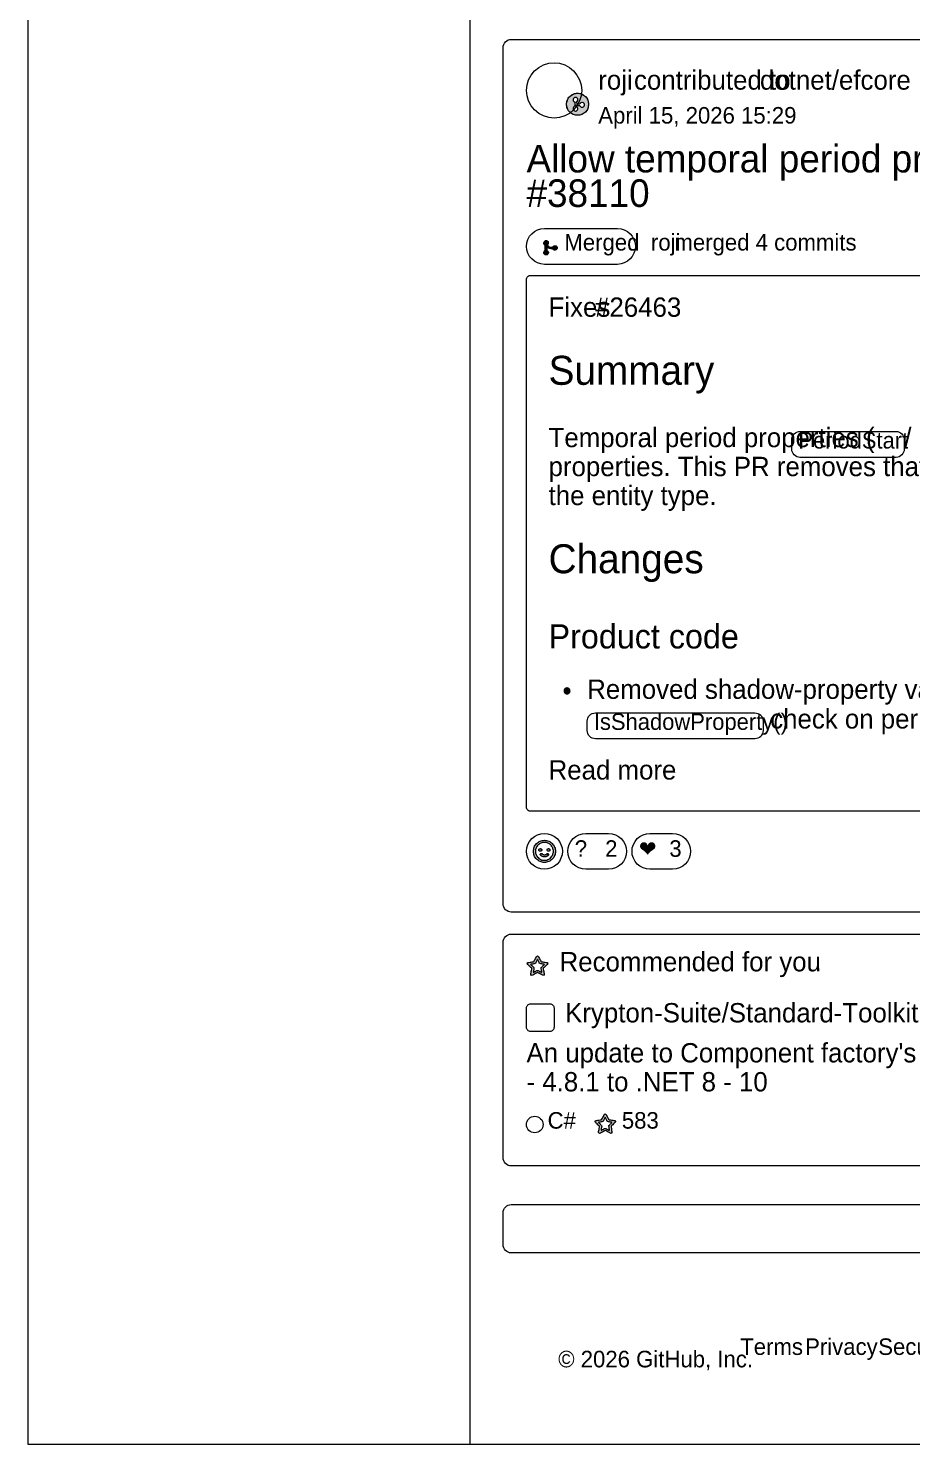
# Model space of a CAD drawing. Extents: x 0 to 2255, y 1 to 8699.
# Drawn here: x 0 to 640, y 1 to 1027 of the extents above; entities that cross this region are included whole.
import ezdxf

# ---------------------------------------------------------------- set-up
doc = ezdxf.new("R2010")
doc.units = 0
doc.layers.get('0').update_dxf_attribs({"lineweight": 0})
doc.styles.add('-moz-bullet-font', font='-moz-bullet-font.ttf')
doc.styles.add('Apple Color Emoji', font='Apple Color Emoji.ttf')
doc.styles.add('Mona Sans VF', font='Mona Sans VF.ttf')
doc.styles.add('Monaspace Neon', font='Monaspace Neon.ttf')

msp = doc.modelspace()

# ---------------------------------------------------------------- hatches: boundary and pattern name
at = {"true_color": 0xab7df8}
h = msp.add_hatch(color=256, dxfattribs=at)
h.dxf.hatch_style = 1
h.paths.add_polyline_path([(398, 964.2), (397.2, 964.3), (396.4, 964.4), (395.7, 964.6), (394.9, 964.9), (394.2, 965.2), (393.6, 965.6), (392.9, 966.1), (392.3, 966.6), (391.8, 967.2), (391.3, 967.8), (390.9, 968.5), (390.6, 969.2), (390.3, 969.9), (390.2, 970.7), (390, 971.5), (390, 972.2), (390, 973), (390.2, 973.8), (390.3, 974.6), (390.6, 975.3), (390.9, 976), (391.3, 976.7), (391.8, 977.3), (392.3, 977.9), (392.9, 978.4), (393.6, 978.9), (394.2, 979.3), (394.9, 979.6), (395.7, 979.9), (396.4, 980.1), (397.2, 980.2), (398, 980.2), (398.8, 980.2), (399.6, 980.1), (400.3, 979.9), (401.1, 979.6), (401.8, 979.3), (402.4, 978.9), (403.1, 978.4), (403.7, 977.9), (404.2, 977.3), (404.7, 976.7), (405.1, 976), (405.4, 975.3), (405.7, 974.6), (405.8, 973.8), (406, 973), (406, 972.2), (406, 971.5), (405.8, 970.7), (405.7, 969.9), (405.4, 969.2), (405.1, 968.5), (404.7, 967.8), (404.2, 967.2), (403.7, 966.6), (403.1, 966.1), (402.4, 965.6), (401.8, 965.2), (401.1, 964.9), (400.3, 964.6), (399.6, 964.4), (398.8, 964.3), (398, 964.2)])
h.paths.add_polyline_path([(398.2, 975.5), (398.1, 976.1), (397.8, 976.7), (397.3, 977), (396.7, 977.2), (396.1, 977.2), (395.5, 976.9), (395.1, 976.5), (394.8, 975.9), (394.8, 975.3), (394.9, 974.7), (395.3, 974.2), (395.9, 973.9), (396, 973.3), (396, 972.7), (396, 972.1), (396, 971.5), (396, 970.8), (395.6, 970.5), (395.1, 970), (394.8, 969.5), (394.8, 968.9), (394.9, 968.3), (395.3, 967.7), (395.8, 967.4), (396.4, 967.3), (397, 967.3), (397.6, 967.6), (398, 968.1), (398.2, 968.7), (398.2, 969.3), (398, 969.9), (397.6, 970.4), (397, 970.7), (397, 971.3), (397, 971.9), (397.4, 971.7), (398, 971.4), (398.6, 971.3), (399.3, 971.2), (399.7, 971), (400.1, 970.5), (400.6, 970.1), (401.2, 970), (401.8, 970.1), (402.4, 970.4), (402.8, 970.9), (403, 971.5), (403, 972.1), (402.7, 972.7), (402.3, 973.2), (401.7, 973.4), (401.1, 973.5), (400.5, 973.3), (400, 973), (399.6, 972.4), (399.1, 972.2), (398.5, 972.3), (397.9, 972.6), (397.5, 973), (397.1, 973.5), (397.3, 974), (397.8, 974.3), (398.1, 974.9), (398.2, 975.5)])
at = {"true_color": 0xffffff}
h = msp.add_hatch(color=256, dxfattribs=at)
h.dxf.hatch_style = 1
h.paths.add_polyline_path([(376.1, 870.4), (376.5, 869.8), (376.9, 869.3), (377.5, 869), (378.2, 868.7), (378.8, 868.6), (379.5, 868.6), (380.1, 868.8), (380.5, 869.4), (381.1, 869.7), (381.8, 869.7), (382.4, 869.5), (382.9, 869.1), (383.2, 868.5), (383.2, 867.8), (383, 867.2), (382.5, 866.7), (381.9, 866.4), (381.2, 866.4), (380.6, 866.7), (380.1, 867.2), (379.6, 867.5), (379, 867.5), (378.3, 867.6), (377.6, 867.7), (377, 868), (376.4, 868.3), (375.9, 868.8), (375.8, 868.4), (375.8, 867.7), (375.8, 867), (375.8, 866.4), (376.3, 866), (376.7, 865.4), (376.9, 864.8), (376.8, 864.1), (376.4, 863.5), (375.9, 863.1), (375.2, 863), (374.5, 863.1), (374, 863.5), (373.6, 864.1), (373.5, 864.7), (373.7, 865.4), (374.1, 866), (374.6, 866.3), (374.6, 867), (374.6, 867.7), (374.6, 868.4), (374.6, 869), (374.6, 869.7), (374.4, 870.3), (373.9, 870.7), (373.6, 871.3), (373.5, 872), (373.7, 872.6), (374.2, 873.1), (374.8, 873.4), (375.4, 873.5), (376.1, 873.2), (376.6, 872.8), (376.8, 872.2), (376.8, 871.5), (376.6, 870.9), (376.1, 870.4)])
h.paths.add_polyline_path([(375.2, 864.1), (375.2, 864.1), (375.3, 864.1), (375.4, 864.1), (375.4, 864.2), (375.5, 864.2), (375.5, 864.2), (375.5, 864.3), (375.6, 864.3), (375.6, 864.3), (375.7, 864.4), (375.7, 864.4), (375.7, 864.5), (375.7, 864.5), (375.7, 864.6), (375.7, 864.6), (375.8, 864.7), (375.7, 864.7), (375.7, 864.8), (375.7, 864.9), (375.7, 864.9), (375.7, 865), (375.7, 865), (375.6, 865), (375.6, 865.1), (375.5, 865.1), (375.5, 865.2), (375.5, 865.2), (375.4, 865.2), (375.4, 865.2), (375.3, 865.2), (375.2, 865.2), (375.2, 865.2), (375.1, 865.2), (375.1, 865.2), (375, 865.2), (375, 865.2), (374.9, 865.2), (374.9, 865.2), (374.8, 865.1), (374.8, 865.1), (374.8, 865), (374.7, 865), (374.7, 865), (374.7, 864.9), (374.6, 864.9), (374.6, 864.8), (374.6, 864.7), (374.6, 864.7), (374.6, 864.6), (374.6, 864.6), (374.6, 864.5), (374.7, 864.5), (374.7, 864.4), (374.7, 864.4), (374.8, 864.3), (374.8, 864.3), (374.8, 864.3), (374.9, 864.2), (374.9, 864.2), (375, 864.2), (375, 864.1), (375.1, 864.1), (375.1, 864.1), (375.2, 864.1)])
h.paths.add_polyline_path([(381.6, 867.5), (381.6, 867.5), (381.7, 867.5), (381.7, 867.5), (381.8, 867.5), (381.8, 867.6), (381.9, 867.6), (381.9, 867.6), (382, 867.7), (382, 867.7), (382, 867.8), (382.1, 867.8), (382.1, 867.8), (382.1, 867.9), (382.1, 868), (382.1, 868), (382.1, 868.1), (382.1, 868.1), (382.1, 868.2), (382.1, 868.2), (382.1, 868.3), (382.1, 868.3), (382, 868.4), (382, 868.4), (382, 868.5), (381.9, 868.5), (381.9, 868.5), (381.8, 868.6), (381.8, 868.6), (381.7, 868.6), (381.7, 868.6), (381.6, 868.6), (381.6, 868.6), (381.5, 868.6), (381.5, 868.6), (381.4, 868.6), (381.3, 868.6), (381.3, 868.6), (381.3, 868.5), (381.2, 868.5), (381.2, 868.5), (381.1, 868.4), (381.1, 868.4), (381.1, 868.3), (381, 868.3), (381, 868.2), (381, 868.2), (381, 868.1), (381, 868.1), (381, 868), (381, 868), (381, 867.9), (381, 867.8), (381.1, 867.8), (381.1, 867.8), (381.1, 867.7), (381.2, 867.7), (381.2, 867.6), (381.3, 867.6), (381.3, 867.6), (381.3, 867.5), (381.4, 867.5), (381.5, 867.5), (381.5, 867.5), (381.6, 867.5)])
h.paths.add_polyline_path([(375.8, 871.8), (375.7, 871.9), (375.7, 871.9), (375.7, 872), (375.7, 872), (375.7, 872.1), (375.7, 872.1), (375.6, 872.2), (375.6, 872.2), (375.5, 872.2), (375.5, 872.3), (375.5, 872.3), (375.4, 872.3), (375.3, 872.3), (375.3, 872.4), (375.2, 872.4), (375.2, 872.4), (375.1, 872.4), (375.1, 872.4), (375, 872.3), (375, 872.3), (374.9, 872.3), (374.9, 872.3), (374.8, 872.2), (374.8, 872.2), (374.8, 872.2), (374.7, 872.1), (374.7, 872.1), (374.7, 872), (374.6, 872), (374.6, 871.9), (374.6, 871.9), (374.6, 871.8), (374.6, 871.8), (374.6, 871.7), (374.6, 871.6), (374.7, 871.6), (374.7, 871.5), (374.7, 871.5), (374.8, 871.5), (374.8, 871.4), (374.8, 871.4), (374.9, 871.3), (374.9, 871.3), (375, 871.3), (375, 871.3), (375.1, 871.3), (375.1, 871.3), (375.2, 871.2), (375.2, 871.3), (375.3, 871.3), (375.4, 871.3), (375.4, 871.3), (375.5, 871.3), (375.5, 871.3), (375.5, 871.4), (375.6, 871.4), (375.6, 871.5), (375.7, 871.5), (375.7, 871.5), (375.7, 871.6), (375.7, 871.6), (375.7, 871.7), (375.7, 871.8), (375.8, 871.8)])
at = {"true_color": 0x9198a1}
h = msp.add_hatch(color=256, dxfattribs=at)
h.dxf.hatch_style = 1
h.paths.add_polyline_path([(374, 438.8), (374.8, 438.7), (375.6, 438.6), (376.3, 438.4), (377.1, 438.2), (377.8, 437.8), (378.4, 437.4), (379.1, 437), (379.7, 436.4), (380.2, 435.8), (380.7, 435.2), (381.1, 434.5), (381.4, 433.8), (381.7, 433.1), (381.8, 432.3), (382, 431.6), (382, 430.8), (382, 430), (381.8, 429.2), (381.7, 428.4), (381.4, 427.7), (381.1, 427), (380.7, 426.3), (380.2, 425.7), (379.7, 425.1), (379.1, 424.6), (378.4, 424.1), (377.8, 423.7), (377.1, 423.4), (376.3, 423.1), (375.6, 422.9), (374.8, 422.8), (374, 422.8), (373.2, 422.8), (372.4, 422.9), (371.7, 423.1), (370.9, 423.4), (370.2, 423.7), (369.6, 424.1), (368.9, 424.6), (368.3, 425.1), (367.8, 425.7), (367.3, 426.3), (366.9, 427), (366.6, 427.7), (366.3, 428.4), (366.2, 429.2), (366, 430), (366, 430.8), (366, 431.6), (366.2, 432.3), (366.3, 433.1), (366.6, 433.8), (366.9, 434.5), (367.3, 435.2), (367.8, 435.8), (368.3, 436.4), (368.9, 437), (369.6, 437.4), (370.2, 437.8), (370.9, 438.2), (371.7, 438.4), (372.4, 438.6), (373.2, 438.7), (374, 438.8)])
h.paths.add_polyline_path([(367.5, 430.8), (367.5, 430.1), (367.6, 429.5), (367.8, 428.9), (368, 428.3), (368.3, 427.7), (368.6, 427.2), (369, 426.6), (369.4, 426.2), (369.9, 425.7), (370.4, 425.4), (370.9, 425), (371.5, 424.8), (372.1, 424.5), (372.7, 424.4), (373.4, 424.3), (374, 424.3), (374.6, 424.3), (375.3, 424.4), (375.9, 424.5), (376.5, 424.8), (377.1, 425), (377.6, 425.4), (378.1, 425.7), (378.6, 426.2), (379, 426.6), (379.4, 427.2), (379.7, 427.7), (380, 428.3), (380.2, 428.9), (380.4, 429.5), (380.5, 430.1), (380.5, 430.8), (380.5, 431.4), (380.4, 432), (380.2, 432.7), (380, 433.3), (379.7, 433.8), (379.4, 434.4), (379, 434.9), (378.6, 435.4), (378.1, 435.8), (377.6, 436.2), (377.1, 436.5), (376.5, 436.8), (375.9, 437), (375.3, 437.1), (374.6, 437.2), (374, 437.3), (373.4, 437.2), (372.7, 437.1), (372.1, 437), (371.5, 436.8), (370.9, 436.5), (370.4, 436.2), (369.9, 435.8), (369.4, 435.4), (369, 434.9), (368.6, 434.4), (368.3, 433.8), (368, 433.3), (367.8, 432.7), (367.6, 432), (367.5, 431.4), (367.5, 430.8)])
h.paths.add_polyline_path([(371.3, 429.1), (371.6, 429.2), (371.8, 429.3), (372.1, 429.2), (372.3, 429.1), (372.4, 428.9), (372.6, 428.7), (372.8, 428.6), (373.1, 428.4), (373.3, 428.4), (373.6, 428.3), (373.8, 428.3), (374.1, 428.3), (374.3, 428.3), (374.6, 428.3), (374.8, 428.4), (375.1, 428.5), (375.3, 428.6), (375.5, 428.8), (375.7, 429), (375.9, 429.2), (376.1, 429.3), (376.4, 429.3), (376.6, 429.2), (376.8, 429), (376.9, 428.8), (377, 428.6), (377, 428.3), (376.9, 428.1), (376.7, 427.9), (376.6, 427.7), (376.4, 427.6), (376.2, 427.4), (375.9, 427.3), (375.7, 427.2), (375.5, 427.1), (375.2, 427), (375, 426.9), (374.7, 426.8), (374.5, 426.8), (374.2, 426.8), (374, 426.8), (373.7, 426.8), (373.5, 426.8), (373.2, 426.8), (373, 426.9), (372.7, 427), (372.5, 427.1), (372.2, 427.2), (372, 427.3), (371.8, 427.4), (371.6, 427.6), (371.4, 427.8), (371.2, 428), (371.2, 428.1), (371.4, 428.3), (371.6, 428.4), (371.6, 428.4), (371.4, 428.3), (371.2, 428.1), (371.1, 428.2), (371, 428.5), (371, 428.7), (371.1, 429), (371.3, 429.1)])
h.paths.add_polyline_path([(378, 431.8), (378, 431.7), (378, 431.6), (378, 431.5), (377.9, 431.4), (377.9, 431.3), (377.8, 431.2), (377.8, 431.1), (377.7, 431.1), (377.6, 431), (377.6, 430.9), (377.5, 430.9), (377.4, 430.8), (377.3, 430.8), (377.2, 430.8), (377.1, 430.8), (377, 430.8), (376.9, 430.8), (376.8, 430.8), (376.7, 430.8), (376.6, 430.8), (376.5, 430.9), (376.4, 430.9), (376.4, 431), (376.3, 431.1), (376.2, 431.1), (376.2, 431.2), (376.1, 431.3), (376.1, 431.4), (376, 431.5), (376, 431.6), (376, 431.7), (376, 431.8), (376, 431.9), (376, 432), (376, 432.1), (376.1, 432.1), (376.1, 432.2), (376.2, 432.3), (376.2, 432.4), (376.3, 432.5), (376.4, 432.5), (376.4, 432.6), (376.5, 432.6), (376.6, 432.7), (376.7, 432.7), (376.8, 432.7), (376.9, 432.8), (377, 432.8), (377.1, 432.8), (377.2, 432.7), (377.3, 432.7), (377.4, 432.7), (377.5, 432.6), (377.6, 432.6), (377.6, 432.5), (377.7, 432.5), (377.8, 432.4), (377.8, 432.3), (377.9, 432.2), (377.9, 432.1), (378, 432.1), (378, 432), (378, 431.9), (378, 431.8)])
h.paths.add_polyline_path([(371, 430.8), (370.9, 430.8), (370.8, 430.8), (370.7, 430.8), (370.6, 430.8), (370.5, 430.9), (370.4, 430.9), (370.4, 431), (370.3, 431.1), (370.2, 431.1), (370.2, 431.2), (370.1, 431.3), (370.1, 431.4), (370, 431.5), (370, 431.6), (370, 431.7), (370, 431.8), (370, 431.9), (370, 432), (370, 432.1), (370.1, 432.1), (370.1, 432.2), (370.2, 432.3), (370.2, 432.4), (370.3, 432.5), (370.4, 432.5), (370.4, 432.6), (370.5, 432.6), (370.6, 432.7), (370.7, 432.7), (370.8, 432.7), (370.9, 432.8), (371, 432.8), (371.1, 432.8), (371.2, 432.7), (371.3, 432.7), (371.4, 432.7), (371.5, 432.6), (371.6, 432.6), (371.6, 432.5), (371.7, 432.5), (371.8, 432.4), (371.8, 432.3), (371.9, 432.2), (371.9, 432.1), (372, 432.1), (372, 432), (372, 431.9), (372, 431.8), (372, 431.7), (372, 431.6), (372, 431.5), (371.9, 431.4), (371.9, 431.3), (371.8, 431.2), (371.8, 431.1), (371.7, 431.1), (371.6, 431), (371.6, 430.9), (371.5, 430.9), (371.4, 430.8), (371.3, 430.8), (371.2, 430.8), (371.1, 430.8), (371, 430.8)])
h.paths.add_polyline_path([(376.2, 428.5), (376.3, 428.5), (376.3, 428.5), (376.3, 428.5), (376.3, 428.5), (376.3, 428.5), (376.4, 428.4), (376.4, 428.4), (376.4, 428.4), (376.4, 428.4), (376.4, 428.4), (376.5, 428.4), (376.5, 428.4), (376.5, 428.3), (376.5, 428.3), (376.5, 428.3), (376.5, 428.3), (376.6, 428.3), (376.6, 428.3), (376.6, 428.3), (376.6, 428.3), (376.6, 428.2), (376.7, 428.2), (376.7, 428.2), (376.7, 428.2), (376.7, 428.2), (376.7, 428.2), (376.7, 428.2), (376.8, 428.2), (376.8, 428.1), (376.8, 428.1), (376.8, 428.1), (376.8, 428.1), (376.8, 428.1), (376.8, 428.1), (376.8, 428.1), (376.8, 428.2), (376.7, 428.2), (376.7, 428.2), (376.7, 428.2), (376.7, 428.2), (376.7, 428.2), (376.7, 428.2), (376.6, 428.2), (376.6, 428.3), (376.6, 428.3), (376.6, 428.3), (376.6, 428.3), (376.5, 428.3), (376.5, 428.3), (376.5, 428.3), (376.5, 428.3), (376.5, 428.4), (376.5, 428.4), (376.4, 428.4), (376.4, 428.4), (376.4, 428.4), (376.4, 428.4), (376.4, 428.4), (376.3, 428.5), (376.3, 428.5), (376.3, 428.5), (376.3, 428.5), (376.3, 428.5), (376.2, 428.5)])
h = msp.add_hatch(color=256, dxfattribs=at)
h.dxf.hatch_style = 1
h.paths.add_polyline_path([(369, 355), (369.7, 354.6), (370, 353.9), (370.4, 353.2), (370.7, 352.5), (371.1, 351.8), (371.4, 351.1), (372, 350.7), (372.8, 350.6), (373.6, 350.5), (374.4, 350.4), (375.2, 350.3), (376, 350.1), (376.4, 349.5), (376.1, 348.8), (375.5, 348.3), (375, 347.7), (374.4, 347.1), (373.8, 346.6), (373.2, 346), (373.2, 345.3), (373.4, 344.5), (373.5, 343.7), (373.6, 342.9), (373.8, 342.2), (373.8, 341.4), (373.3, 340.9), (372.5, 341.1), (371.8, 341.4), (371.1, 341.8), (370.4, 342.2), (369.7, 342.6), (369, 342.9), (368.3, 342.5), (367.6, 342.2), (366.9, 341.8), (366.2, 341.4), (365.5, 341.1), (364.7, 340.9), (364.2, 341.4), (364.2, 342.2), (364.4, 342.9), (364.5, 343.7), (364.6, 344.5), (364.8, 345.3), (364.8, 346), (364.2, 346.6), (363.6, 347.1), (363, 347.7), (362.5, 348.3), (361.9, 348.8), (361.6, 349.5), (362, 350.1), (362.8, 350.3), (363.6, 350.4), (364.4, 350.5), (365.2, 350.6), (366, 350.7), (366.6, 351.1), (366.9, 351.8), (367.3, 352.5), (367.6, 353.2), (368, 353.9), (368.3, 354.6), (369, 355)])
h.paths.add_polyline_path([(369, 352.6), (368.8, 352.1), (368.5, 351.6), (368.3, 351.1), (368, 350.6), (367.8, 350.1), (367.5, 349.6), (367.1, 349.4), (366.5, 349.3), (366, 349.2), (365.5, 349.1), (364.9, 349), (364.4, 349), (364, 348.8), (364.4, 348.4), (364.8, 348.1), (365.2, 347.7), (365.6, 347.3), (366, 346.9), (366.3, 346.5), (366.4, 346), (366.3, 345.4), (366.2, 344.9), (366.1, 344.4), (366, 343.8), (365.9, 343.3), (366.1, 343.1), (366.6, 343.3), (367, 343.6), (367.5, 343.8), (368, 344.1), (368.5, 344.3), (369, 344.5), (369.5, 344.3), (370, 344.1), (370.5, 343.8), (371, 343.6), (371.4, 343.3), (371.9, 343.1), (372.1, 343.3), (372, 343.8), (371.9, 344.4), (371.8, 344.9), (371.7, 345.4), (371.6, 346), (371.7, 346.5), (372, 346.9), (372.4, 347.3), (372.8, 347.7), (373.2, 348.1), (373.6, 348.4), (374, 348.8), (373.6, 349), (373.1, 349), (372.5, 349.1), (372, 349.2), (371.5, 349.3), (370.9, 349.4), (370.5, 349.6), (370.2, 350.1), (370, 350.6), (369.7, 351.1), (369.5, 351.6), (369.2, 352.1), (369, 352.6)])
h = msp.add_hatch(color=256, dxfattribs=at)
h.dxf.hatch_style = 1
h.paths.add_polyline_path([(418.1, 240.5), (418.7, 240.1), (419.1, 239.4), (419.4, 238.7), (419.8, 238), (420.1, 237.3), (420.5, 236.6), (421.1, 236.2), (421.9, 236.1), (422.7, 236), (423.5, 235.9), (424.3, 235.8), (425, 235.6), (425.5, 235), (425.2, 234.3), (424.6, 233.8), (424, 233.2), (423.5, 232.6), (422.9, 232.1), (422.3, 231.5), (422.3, 230.8), (422.5, 230), (422.6, 229.2), (422.7, 228.4), (422.9, 227.7), (422.9, 226.9), (422.3, 226.4), (421.6, 226.6), (420.9, 226.9), (420.2, 227.3), (419.5, 227.7), (418.8, 228.1), (418.1, 228.4), (417.4, 228), (416.7, 227.7), (416, 227.3), (415.3, 226.9), (414.6, 226.6), (413.8, 226.4), (413.3, 226.9), (413.3, 227.7), (413.4, 228.4), (413.6, 229.2), (413.7, 230), (413.8, 230.8), (413.8, 231.5), (413.3, 232.1), (412.7, 232.6), (412.1, 233.2), (411.6, 233.8), (411, 234.3), (410.7, 235), (411.1, 235.6), (411.9, 235.8), (412.7, 235.9), (413.5, 236), (414.3, 236.1), (415.1, 236.2), (415.7, 236.6), (416, 237.3), (416.4, 238), (416.7, 238.7), (417.1, 239.4), (417.4, 240.1), (418.1, 240.5)])
h.paths.add_polyline_path([(418.1, 238.1), (417.8, 237.6), (417.6, 237.1), (417.4, 236.6), (417.1, 236.1), (416.9, 235.6), (416.6, 235.1), (416.2, 234.9), (415.6, 234.8), (415.1, 234.7), (414.5, 234.6), (414, 234.5), (413.5, 234.5), (413.1, 234.3), (413.5, 233.9), (413.9, 233.6), (414.3, 233.2), (414.7, 232.8), (415.1, 232.4), (415.4, 232), (415.5, 231.5), (415.4, 230.9), (415.3, 230.4), (415.2, 229.9), (415.1, 229.3), (415, 228.8), (415.2, 228.6), (415.6, 228.8), (416.1, 229.1), (416.6, 229.3), (417.1, 229.6), (417.6, 229.8), (418.1, 230), (418.6, 229.8), (419.1, 229.6), (419.6, 229.3), (420, 229.1), (420.5, 228.8), (421, 228.6), (421.1, 228.8), (421.1, 229.3), (421, 229.9), (420.9, 230.4), (420.8, 230.9), (420.7, 231.5), (420.7, 232), (421.1, 232.4), (421.5, 232.8), (421.9, 233.2), (422.3, 233.6), (422.7, 233.9), (423.1, 234.3), (422.7, 234.5), (422.2, 234.5), (421.6, 234.6), (421.1, 234.7), (420.5, 234.8), (420, 234.9), (419.5, 235.1), (419.3, 235.6), (419, 236.1), (418.8, 236.6), (418.6, 237.1), (418.3, 237.6), (418.1, 238.1)])

# ---------------------------------------------------------------- linework, layer by layer
at = {"true_color": 0x0d1117}
for points in [[(0, 8699), (1280, 8699), (1280, 0.8), (0, 0.8), (0, 8699)], [(0, 8635), (1280, 8635), (1280, 0.8), (0, 0.8), (0, 8635)], [(0, 8635), (320, 8635), (320, 0.8), (0, 0.8), (0, 8635)], [(398, 980.2), (398, 980.2), (398, 980.2), (399.6, 980.1), (401.1, 979.6), (402.4, 978.9), (403.7, 977.9), (404.7, 976.7), (405.4, 975.3), (405.8, 973.8), (406, 972.2), (406, 972.2), (406, 972.2), (405.8, 970.7), (405.4, 969.2), (404.7, 967.8), (403.7, 966.6), (402.4, 965.6), (401.1, 964.9), (399.6, 964.4), (398, 964.2), (398, 964.2), (398, 964.2), (396.4, 964.4), (394.9, 964.9), (393.6, 965.6), (392.3, 966.6), (391.3, 967.8), (390.6, 969.2), (390.2, 970.7), (390, 972.2), (390, 972.2), (390, 972.2), (390.2, 973.8), (390.6, 975.3), (391.3, 976.7), (392.3, 977.9), (393.6, 978.9), (394.9, 979.6), (396.4, 980.1), (398, 980.2), (398, 980.2)]]:
    msp.add_lwpolyline(points, dxfattribs=at)
at = {"true_color": 0x010409}
for points in [[(0, 8635), (1280, 8635), (1280, 0.8), (0, 0.8), (0, 8635)], [(381, 1002.2), (381, 1002.2), (381, 1002.2), (384.9, 1001.9), (388.7, 1000.7), (392.1, 998.9), (395.1, 996.4), (397.6, 993.4), (399.5, 989.9), (400.6, 986.2), (401, 982.2), (401, 982.2), (401, 982.2), (400.6, 978.3), (399.5, 974.6), (397.6, 971.1), (395.1, 968.1), (392.1, 965.6), (388.7, 963.8), (384.9, 962.6), (381, 962.2), (381, 962.2), (381, 962.2), (377.1, 962.6), (373.3, 963.8), (369.9, 965.6), (366.9, 968.1), (364.4, 971.1), (362.5, 974.6), (361.4, 978.3), (361, 982.2), (361, 982.2), (361, 982.2), (361.4, 986.2), (362.5, 989.9), (364.4, 993.4), (366.9, 996.4), (369.9, 998.9), (373.3, 1000.7), (377.1, 1001.9), (381, 1002.2), (381, 1002.2)], [(364, 320.3), (378, 320.3), (378, 320.3), (378.6, 320.2), (379.1, 320), (379.7, 319.8), (380.1, 319.4), (380.5, 318.9), (380.8, 318.4), (380.9, 317.9), (381, 317.3), (381, 303.3), (381, 303.3), (380.9, 302.7), (380.8, 302.1), (380.5, 301.6), (380.1, 301.1), (379.7, 300.8), (379.1, 300.5), (378.6, 300.3), (378, 300.3), (364, 300.3), (364, 300.3), (363.4, 300.3), (362.9, 300.5), (362.3, 300.8), (361.9, 301.1), (361.5, 301.6), (361.2, 302.1), (361.1, 302.7), (361, 303.3), (361, 317.3), (361, 317.3), (361.1, 317.9), (361.2, 318.4), (361.5, 318.9), (361.9, 319.4), (362.3, 319.8), (362.9, 320), (363.4, 320.2), (364, 320.3), (364, 320.3)]]:
    msp.add_lwpolyline(points, dxfattribs=at)
at = {"true_color": 0x3d444d}
for points in [[(998, 386.8), (350, 386.8), (350, 386.8), (348.8, 386.9), (347.7, 387.2), (346.7, 387.8), (345.8, 388.5), (345, 389.4), (344.5, 390.5), (344.1, 391.6), (344, 392.8), (344, 1013.2), (344, 1013.2), (344.1, 1014.4), (344.5, 1015.5), (345, 1016.6), (345.8, 1017.5), (346.7, 1018.2), (347.7, 1018.8), (348.8, 1019.1), (350, 1019.2), (350, 1019.2)], [(350, 1019.2), (998, 1019.2)], [(374, 443.8), (374, 443.8), (374, 443.8), (376.5, 443.5), (379, 442.8), (381.2, 441.6), (383.2, 440), (384.8, 438), (386, 435.7), (386.8, 433.3), (387, 430.8), (387, 430.8), (387, 430.8), (386.8, 428.2), (386, 425.8), (384.8, 423.5), (383.2, 421.6), (381.2, 420), (379, 418.8), (376.5, 418), (374, 417.8), (374, 417.8), (374, 417.8), (371.5, 418), (369, 418.8), (366.8, 420), (364.8, 421.6), (363.2, 423.5), (362, 425.8), (361.2, 428.2), (361, 430.8), (361, 430.8), (361, 430.8), (361.2, 433.3), (362, 435.7), (363.2, 438), (364.8, 440), (366.8, 441.6), (369, 442.8), (371.5, 443.5), (374, 443.8), (374, 443.8)], [(404, 443.8), (420.5, 443.8), (420.5, 443.8), (423, 443.5), (425.4, 442.8), (427.7, 441.6), (429.7, 440), (431.3, 438), (432.5, 435.7), (433.2, 433.3), (433.5, 430.8), (433.5, 430.8), (433.5, 430.8), (433.2, 428.2), (432.5, 425.8), (431.3, 423.5), (429.7, 421.6), (427.7, 420), (425.4, 418.8), (423, 418), (420.5, 417.8), (404, 417.8), (404, 417.8), (401.5, 418), (399, 418.8), (396.8, 420), (394.8, 421.6), (393.2, 423.5), (392, 425.8), (391.2, 428.2), (391, 430.8), (391, 430.8), (391, 430.8), (391.2, 433.3), (392, 435.7), (393.2, 438), (394.8, 440), (396.8, 441.6), (399, 442.8), (401.5, 443.5), (404, 443.8), (404, 443.8)], [(450.5, 443.8), (466.9, 443.8), (466.9, 443.8), (469.5, 443.5), (471.9, 442.8), (474.2, 441.6), (476.1, 440), (477.7, 438), (478.9, 435.7), (479.7, 433.3), (479.9, 430.8), (479.9, 430.8), (479.9, 430.8), (479.7, 428.2), (478.9, 425.8), (477.7, 423.5), (476.1, 421.6), (474.2, 420), (471.9, 418.8), (469.5, 418), (466.9, 417.8), (450.5, 417.8), (450.5, 417.8), (447.9, 418), (445.5, 418.8), (443.2, 420), (441.3, 421.6), (439.7, 423.5), (438.5, 425.8), (437.7, 428.2), (437.5, 430.8), (437.5, 430.8), (437.5, 430.8), (437.7, 433.3), (438.5, 435.7), (439.7, 438), (441.3, 440), (443.2, 441.6), (445.5, 442.8), (447.9, 443.5), (450.5, 443.8), (450.5, 443.8)], [(998, 202.8), (350, 202.8), (350, 202.8), (348.8, 202.9), (347.7, 203.2), (346.7, 203.8), (345.8, 204.5), (345, 205.4), (344.5, 206.5), (344.1, 207.6), (344, 208.8), (344, 364.8), (344, 364.8), (344.1, 365.9), (344.5, 367.1), (345, 368.1), (345.8, 369), (346.7, 369.8), (347.7, 370.3), (348.8, 370.7), (350, 370.8), (350, 370.8)], [(350, 370.8), (998, 370.8)], [(998, 139.8), (350, 139.8), (350, 139.8), (348.8, 139.9), (347.7, 140.2), (346.7, 140.8), (345.8, 141.5), (345, 142.4), (344.5, 143.5), (344.1, 144.6), (344, 145.8), (344, 168.8), (344, 168.8), (344.1, 169.9), (344.5, 171.1), (345, 172.1), (345.8, 173), (346.7, 173.8), (347.7, 174.3), (348.8, 174.7), (350, 174.8), (350, 174.8)], [(350, 174.8), (998, 174.8)]]:
    msp.add_lwpolyline(points, dxfattribs=at)
at = {"true_color": 0xab7df8}
for points in [[(398, 964.2), (397.2, 964.3), (396.4, 964.4), (395.7, 964.6), (394.9, 964.9), (394.2, 965.2), (393.6, 965.6), (392.9, 966.1), (392.3, 966.6), (391.8, 967.2), (391.3, 967.8), (390.9, 968.5), (390.6, 969.2), (390.3, 969.9), (390.2, 970.7), (390, 971.5), (390, 972.2), (390, 973), (390.2, 973.8), (390.3, 974.6), (390.6, 975.3), (390.9, 976), (391.3, 976.7), (391.8, 977.3), (392.3, 977.9), (392.9, 978.4), (393.6, 978.9), (394.2, 979.3), (394.9, 979.6), (395.7, 979.9), (396.4, 980.1), (397.2, 980.2), (398, 980.2), (398.8, 980.2), (399.6, 980.1), (400.3, 979.9), (401.1, 979.6), (401.8, 979.3), (402.4, 978.9), (403.1, 978.4), (403.7, 977.9), (404.2, 977.3), (404.7, 976.7), (405.1, 976), (405.4, 975.3), (405.7, 974.6), (405.8, 973.8), (406, 973), (406, 972.2), (406, 971.5), (405.8, 970.7), (405.7, 969.9), (405.4, 969.2), (405.1, 968.5), (404.7, 967.8), (404.2, 967.2), (403.7, 966.6), (403.1, 966.1), (402.4, 965.6), (401.8, 965.2), (401.1, 964.9), (400.3, 964.6), (399.6, 964.4), (398.8, 964.3), (398, 964.2), (398, 964.2)], [(398.2, 975.5), (398.1, 976.1), (397.8, 976.7), (397.3, 977), (396.7, 977.2), (396.1, 977.2), (395.5, 976.9), (395.1, 976.5), (394.8, 975.9), (394.8, 975.3), (394.9, 974.7), (395.3, 974.2), (395.9, 973.9), (396, 973.3), (396, 972.7), (396, 972.1), (396, 971.5), (396, 970.8), (395.6, 970.5), (395.1, 970), (394.8, 969.5), (394.8, 968.9), (394.9, 968.3), (395.3, 967.7), (395.8, 967.4), (396.4, 967.3), (397, 967.3), (397.6, 967.6), (398, 968.1), (398.2, 968.7), (398.2, 969.3), (398, 969.9), (397.6, 970.4), (397, 970.7), (397, 971.3), (397, 971.9), (397.4, 971.7), (398, 971.4), (398.6, 971.3), (399.3, 971.2), (399.7, 971), (400.1, 970.5), (400.6, 970.1), (401.2, 970), (401.8, 970.1), (402.4, 970.4), (402.8, 970.9), (403, 971.5), (403, 972.1), (402.7, 972.7), (402.3, 973.2), (401.7, 973.4), (401.1, 973.5), (400.5, 973.3), (400, 973), (399.6, 972.4), (399.1, 972.2), (398.5, 972.3), (397.9, 972.6), (397.5, 973), (397.1, 973.5), (397.3, 974), (397.8, 974.3), (398.1, 974.9), (398.2, 975.5), (398.2, 975.5)]]:
    msp.add_lwpolyline(points, dxfattribs=at)
at = {"true_color": 0x8957e5}
msp.add_lwpolyline([(374, 882.2), (426.9, 882.2), (426.9, 882.2), (429.5, 882), (431.9, 881.3), (434.2, 880.1), (436.1, 878.4), (437.7, 876.5), (438.9, 874.2), (439.7, 871.8), (439.9, 869.2), (439.9, 869.2), (439.9, 869.2), (439.7, 866.7), (438.9, 864.3), (437.7, 862), (436.1, 860.1), (434.2, 858.4), (431.9, 857.2), (429.5, 856.5), (426.9, 856.2), (374, 856.2), (374, 856.2), (371.5, 856.5), (369, 857.2), (366.8, 858.4), (364.8, 860.1), (363.2, 862), (362, 864.3), (361.2, 866.7), (361, 869.2), (361, 869.2), (361, 869.2), (361.2, 871.8), (362, 874.2), (363.2, 876.5), (364.8, 878.4), (366.8, 880.1), (369, 881.3), (371.5, 882), (374, 882.2), (374, 882.2)], dxfattribs=at)
at = {"true_color": 0xffffff}
for points in [[(376.1, 870.4), (376.5, 869.8), (376.9, 869.3), (377.5, 869), (378.2, 868.7), (378.8, 868.6), (379.5, 868.6), (380.1, 868.8), (380.5, 869.4), (381.1, 869.7), (381.8, 869.7), (382.4, 869.5), (382.9, 869.1), (383.2, 868.5), (383.2, 867.8), (383, 867.2), (382.5, 866.7), (381.9, 866.4), (381.2, 866.4), (380.6, 866.7), (380.1, 867.2), (379.6, 867.5), (379, 867.5), (378.3, 867.6), (377.6, 867.7), (377, 868), (376.4, 868.3), (375.9, 868.8), (375.8, 868.4), (375.8, 867.7), (375.8, 867), (375.8, 866.4), (376.3, 866), (376.7, 865.4), (376.9, 864.8), (376.8, 864.1), (376.4, 863.5), (375.9, 863.1), (375.2, 863), (374.5, 863.1), (374, 863.5), (373.6, 864.1), (373.5, 864.7), (373.7, 865.4), (374.1, 866), (374.6, 866.3), (374.6, 867), (374.6, 867.7), (374.6, 868.4), (374.6, 869), (374.6, 869.7), (374.4, 870.3), (373.9, 870.7), (373.6, 871.3), (373.5, 872), (373.7, 872.6), (374.2, 873.1), (374.8, 873.4), (375.4, 873.5), (376.1, 873.2), (376.6, 872.8), (376.8, 872.2), (376.8, 871.5), (376.6, 870.9), (376.1, 870.4), (376.1, 870.4)], [(375.8, 871.8), (375.7, 871.9), (375.7, 871.9), (375.7, 872), (375.7, 872), (375.7, 872.1), (375.7, 872.1), (375.6, 872.2), (375.6, 872.2), (375.5, 872.2), (375.5, 872.3), (375.5, 872.3), (375.4, 872.3), (375.3, 872.3), (375.3, 872.4), (375.2, 872.4), (375.2, 872.4), (375.1, 872.4), (375.1, 872.4), (375, 872.3), (375, 872.3), (374.9, 872.3), (374.9, 872.3), (374.8, 872.2), (374.8, 872.2), (374.8, 872.2), (374.7, 872.1), (374.7, 872.1), (374.7, 872), (374.6, 872), (374.6, 871.9), (374.6, 871.9), (374.6, 871.8), (374.6, 871.8), (374.6, 871.7), (374.6, 871.6), (374.7, 871.6), (374.7, 871.5), (374.7, 871.5), (374.8, 871.5), (374.8, 871.4), (374.8, 871.4), (374.9, 871.3), (374.9, 871.3), (375, 871.3), (375, 871.3), (375.1, 871.3), (375.1, 871.3), (375.2, 871.2), (375.2, 871.3), (375.3, 871.3), (375.4, 871.3), (375.4, 871.3), (375.5, 871.3), (375.5, 871.3), (375.5, 871.4), (375.6, 871.4), (375.6, 871.5), (375.7, 871.5), (375.7, 871.5), (375.7, 871.6), (375.7, 871.6), (375.7, 871.7), (375.7, 871.8), (375.8, 871.8), (375.8, 871.8)], [(375.2, 864.1), (375.2, 864.1), (375.3, 864.1), (375.4, 864.1), (375.4, 864.2), (375.5, 864.2), (375.5, 864.2), (375.5, 864.3), (375.6, 864.3), (375.6, 864.3), (375.7, 864.4), (375.7, 864.4), (375.7, 864.5), (375.7, 864.5), (375.7, 864.6), (375.7, 864.6), (375.8, 864.7), (375.7, 864.7), (375.7, 864.8), (375.7, 864.9), (375.7, 864.9), (375.7, 865), (375.7, 865), (375.6, 865), (375.6, 865.1), (375.5, 865.1), (375.5, 865.2), (375.5, 865.2), (375.4, 865.2), (375.4, 865.2), (375.3, 865.2), (375.2, 865.2), (375.2, 865.2), (375.1, 865.2), (375.1, 865.2), (375, 865.2), (375, 865.2), (374.9, 865.2), (374.9, 865.2), (374.8, 865.1), (374.8, 865.1), (374.8, 865), (374.7, 865), (374.7, 865), (374.7, 864.9), (374.6, 864.9), (374.6, 864.8), (374.6, 864.7), (374.6, 864.7), (374.6, 864.6), (374.6, 864.6), (374.6, 864.5), (374.7, 864.5), (374.7, 864.4), (374.7, 864.4), (374.8, 864.3), (374.8, 864.3), (374.8, 864.3), (374.9, 864.2), (374.9, 864.2), (375, 864.2), (375, 864.1), (375.1, 864.1), (375.1, 864.1), (375.2, 864.1), (375.2, 864.1)], [(381.6, 867.5), (381.6, 867.5), (381.7, 867.5), (381.7, 867.5), (381.8, 867.5), (381.8, 867.6), (381.9, 867.6), (381.9, 867.6), (382, 867.7), (382, 867.7), (382, 867.8), (382.1, 867.8), (382.1, 867.8), (382.1, 867.9), (382.1, 868), (382.1, 868), (382.1, 868.1), (382.1, 868.1), (382.1, 868.2), (382.1, 868.2), (382.1, 868.3), (382.1, 868.3), (382, 868.4), (382, 868.4), (382, 868.5), (381.9, 868.5), (381.9, 868.5), (381.8, 868.6), (381.8, 868.6), (381.7, 868.6), (381.7, 868.6), (381.6, 868.6), (381.6, 868.6), (381.5, 868.6), (381.5, 868.6), (381.4, 868.6), (381.3, 868.6), (381.3, 868.6), (381.3, 868.5), (381.2, 868.5), (381.2, 868.5), (381.1, 868.4), (381.1, 868.4), (381.1, 868.3), (381, 868.3), (381, 868.2), (381, 868.2), (381, 868.1), (381, 868.1), (381, 868), (381, 868), (381, 867.9), (381, 867.8), (381.1, 867.8), (381.1, 867.8), (381.1, 867.7), (381.2, 867.7), (381.2, 867.6), (381.3, 867.6), (381.3, 867.6), (381.3, 867.5), (381.4, 867.5), (381.5, 867.5), (381.5, 867.5), (381.6, 867.5), (381.6, 867.5)], [(367, 238.8), (367, 238.8), (367, 238.8), (368.2, 238.7), (369.3, 238.3), (370.3, 237.8), (371.2, 237), (372, 236.1), (372.5, 235.1), (372.9, 233.9), (373, 232.8), (373, 232.8), (373, 232.8), (372.9, 231.6), (372.5, 230.5), (372, 229.4), (371.2, 228.5), (370.3, 227.8), (369.3, 227.2), (368.2, 226.9), (367, 226.8), (367, 226.8), (367, 226.8), (365.8, 226.9), (364.7, 227.2), (363.7, 227.8), (362.8, 228.5), (362, 229.4), (361.5, 230.5), (361.1, 231.6), (361, 232.8), (361, 232.8), (361, 232.8), (361.1, 233.9), (361.5, 235.1), (362, 236.1), (362.8, 237), (363.7, 237.8), (364.7, 238.3), (365.8, 238.7), (367, 238.8), (367, 238.8)]]:
    msp.add_lwpolyline(points, dxfattribs=at)
at = {"true_color": 0x151b23}
for points in [[(984, 459.8), (364, 459.8), (364, 459.8), (363.4, 459.8), (362.9, 460), (362.3, 460.3), (361.9, 460.6), (361.5, 461.1), (361.2, 461.6), (361.1, 462.2), (361, 462.8), (361, 845.2), (361, 845.2), (361.1, 845.8), (361.2, 846.4), (361.5, 846.9), (361.9, 847.4), (362.3, 847.7), (362.9, 848), (363.4, 848.2), (364, 848.2), (364, 848.2)], [(364, 848.2), (984, 848.2)]]:
    msp.add_lwpolyline(points, dxfattribs=at)
at = {"true_color": 0x656c76}
for points in [[(559.2, 735.1), (628.8, 735.1), (628.8, 735.1), (630, 735), (631.1, 734.6), (632.1, 734.1), (633, 733.3), (633.8, 732.4), (634.3, 731.4), (634.7, 730.3), (634.8, 729.1), (634.8, 722.3), (634.8, 722.3), (634.7, 721.1), (634.3, 720), (633.8, 719), (633, 718.1), (632.1, 717.3), (631.1, 716.8), (630, 716.4), (628.8, 716.3), (559.2, 716.3), (559.2, 716.3), (558, 716.4), (556.9, 716.8), (555.9, 717.3), (555, 718.1), (554.2, 719), (553.7, 720), (553.3, 721.1), (553.2, 722.3), (553.2, 729.1), (553.2, 729.1), (553.3, 730.3), (553.7, 731.4), (554.2, 732.4), (555, 733.3), (555.9, 734.1), (556.9, 734.6), (558, 735), (559.2, 735.1), (559.2, 735.1)], [(411, 531.1), (526.4, 531.1), (526.4, 531.1), (527.6, 531), (528.7, 530.7), (529.8, 530.1), (530.7, 529.4), (531.4, 528.5), (532, 527.4), (532.3, 526.3), (532.4, 525.1), (532.4, 518.4), (532.4, 518.4), (532.3, 517.2), (532, 516.1), (531.4, 515), (530.7, 514.1), (529.8, 513.4), (528.7, 512.8), (527.6, 512.5), (526.4, 512.4), (411, 512.4), (411, 512.4), (409.8, 512.5), (408.7, 512.8), (407.7, 513.4), (406.8, 514.1), (406, 515), (405.5, 516.1), (405.1, 517.2), (405, 518.4), (405, 525.1), (405, 525.1), (405.1, 526.3), (405.5, 527.4), (406, 528.5), (406.8, 529.4), (407.7, 530.1), (408.7, 530.7), (409.8, 531), (411, 531.1), (411, 531.1)]]:
    msp.add_lwpolyline(points, dxfattribs=at)
at = {"true_color": 0x9198a1}
for points in [[(374, 438.8), (374.8, 438.7), (375.6, 438.6), (376.3, 438.4), (377.1, 438.2), (377.8, 437.8), (378.4, 437.4), (379.1, 437), (379.7, 436.4), (380.2, 435.8), (380.7, 435.2), (381.1, 434.5), (381.4, 433.8), (381.7, 433.1), (381.8, 432.3), (382, 431.6), (382, 430.8), (382, 430), (381.8, 429.2), (381.7, 428.4), (381.4, 427.7), (381.1, 427), (380.7, 426.3), (380.2, 425.7), (379.7, 425.1), (379.1, 424.6), (378.4, 424.1), (377.8, 423.7), (377.1, 423.4), (376.3, 423.1), (375.6, 422.9), (374.8, 422.8), (374, 422.8), (373.2, 422.8), (372.4, 422.9), (371.7, 423.1), (370.9, 423.4), (370.2, 423.7), (369.6, 424.1), (368.9, 424.6), (368.3, 425.1), (367.8, 425.7), (367.3, 426.3), (366.9, 427), (366.6, 427.7), (366.3, 428.4), (366.2, 429.2), (366, 430), (366, 430.8), (366, 431.6), (366.2, 432.3), (366.3, 433.1), (366.6, 433.8), (366.9, 434.5), (367.3, 435.2), (367.8, 435.8), (368.3, 436.4), (368.9, 437), (369.6, 437.4), (370.2, 437.8), (370.9, 438.2), (371.7, 438.4), (372.4, 438.6), (373.2, 438.7), (374, 438.8), (374, 438.8)], [(367.5, 430.8), (367.5, 430.1), (367.6, 429.5), (367.8, 428.9), (368, 428.3), (368.3, 427.7), (368.6, 427.2), (369, 426.6), (369.4, 426.2), (369.9, 425.7), (370.4, 425.4), (370.9, 425), (371.5, 424.8), (372.1, 424.5), (372.7, 424.4), (373.4, 424.3), (374, 424.3), (374.6, 424.3), (375.3, 424.4), (375.9, 424.5), (376.5, 424.8), (377.1, 425), (377.6, 425.4), (378.1, 425.7), (378.6, 426.2), (379, 426.6), (379.4, 427.2), (379.7, 427.7), (380, 428.3), (380.2, 428.9), (380.4, 429.5), (380.5, 430.1), (380.5, 430.8), (380.5, 431.4), (380.4, 432), (380.2, 432.7), (380, 433.3), (379.7, 433.8), (379.4, 434.4), (379, 434.9), (378.6, 435.4), (378.1, 435.8), (377.6, 436.2), (377.1, 436.5), (376.5, 436.8), (375.9, 437), (375.3, 437.1), (374.6, 437.2), (374, 437.3), (373.4, 437.2), (372.7, 437.1), (372.1, 437), (371.5, 436.8), (370.9, 436.5), (370.4, 436.2), (369.9, 435.8), (369.4, 435.4), (369, 434.9), (368.6, 434.4), (368.3, 433.8), (368, 433.3), (367.8, 432.7), (367.6, 432), (367.5, 431.4), (367.5, 430.8), (367.5, 430.8)], [(371, 430.8), (370.9, 430.8), (370.8, 430.8), (370.7, 430.8), (370.6, 430.8), (370.5, 430.9), (370.4, 430.9), (370.4, 431), (370.3, 431.1), (370.2, 431.1), (370.2, 431.2), (370.1, 431.3), (370.1, 431.4), (370, 431.5), (370, 431.6), (370, 431.7), (370, 431.8), (370, 431.9), (370, 432), (370, 432.1), (370.1, 432.1), (370.1, 432.2), (370.2, 432.3), (370.2, 432.4), (370.3, 432.5), (370.4, 432.5), (370.4, 432.6), (370.5, 432.6), (370.6, 432.7), (370.7, 432.7), (370.8, 432.7), (370.9, 432.8), (371, 432.8), (371.1, 432.8), (371.2, 432.7), (371.3, 432.7), (371.4, 432.7), (371.5, 432.6), (371.6, 432.6), (371.6, 432.5), (371.7, 432.5), (371.8, 432.4), (371.8, 432.3), (371.9, 432.2), (371.9, 432.1), (372, 432.1), (372, 432), (372, 431.9), (372, 431.8), (372, 431.7), (372, 431.6), (372, 431.5), (371.9, 431.4), (371.9, 431.3), (371.8, 431.2), (371.8, 431.1), (371.7, 431.1), (371.6, 431), (371.6, 430.9), (371.5, 430.9), (371.4, 430.8), (371.3, 430.8), (371.2, 430.8), (371.1, 430.8), (371, 430.8), (371, 430.8)], [(378, 431.8), (378, 431.7), (378, 431.6), (378, 431.5), (377.9, 431.4), (377.9, 431.3), (377.8, 431.2), (377.8, 431.1), (377.7, 431.1), (377.6, 431), (377.6, 430.9), (377.5, 430.9), (377.4, 430.8), (377.3, 430.8), (377.2, 430.8), (377.1, 430.8), (377, 430.8), (376.9, 430.8), (376.8, 430.8), (376.7, 430.8), (376.6, 430.8), (376.5, 430.9), (376.4, 430.9), (376.4, 431), (376.3, 431.1), (376.2, 431.1), (376.2, 431.2), (376.1, 431.3), (376.1, 431.4), (376, 431.5), (376, 431.6), (376, 431.7), (376, 431.8), (376, 431.9), (376, 432), (376, 432.1), (376.1, 432.1), (376.1, 432.2), (376.2, 432.3), (376.2, 432.4), (376.3, 432.5), (376.4, 432.5), (376.4, 432.6), (376.5, 432.6), (376.6, 432.7), (376.7, 432.7), (376.8, 432.7), (376.9, 432.8), (377, 432.8), (377.1, 432.8), (377.2, 432.7), (377.3, 432.7), (377.4, 432.7), (377.5, 432.6), (377.6, 432.6), (377.6, 432.5), (377.7, 432.5), (377.8, 432.4), (377.8, 432.3), (377.9, 432.2), (377.9, 432.1), (378, 432.1), (378, 432), (378, 431.9), (378, 431.8), (378, 431.8)], [(371.3, 429.1), (371.6, 429.2), (371.8, 429.3), (372.1, 429.2), (372.3, 429.1), (372.4, 428.9), (372.6, 428.7), (372.8, 428.6), (373.1, 428.4), (373.3, 428.4), (373.6, 428.3), (373.8, 428.3), (374.1, 428.3), (374.3, 428.3), (374.6, 428.3), (374.8, 428.4), (375.1, 428.5), (375.3, 428.6), (375.5, 428.8), (375.7, 429), (375.9, 429.2), (376.1, 429.3), (376.4, 429.3), (376.6, 429.2), (376.8, 429), (376.9, 428.8), (377, 428.6), (377, 428.3), (376.9, 428.1), (376.7, 427.9), (376.6, 427.7), (376.4, 427.6), (376.2, 427.4), (375.9, 427.3), (375.7, 427.2), (375.5, 427.1), (375.2, 427), (375, 426.9), (374.7, 426.8), (374.5, 426.8), (374.2, 426.8), (374, 426.8), (373.7, 426.8), (373.5, 426.8), (373.2, 426.8), (373, 426.9), (372.7, 427), (372.5, 427.1), (372.2, 427.2), (372, 427.3), (371.8, 427.4), (371.6, 427.6), (371.4, 427.8), (371.2, 428), (371.2, 428.1), (371.4, 428.3), (371.6, 428.4), (371.6, 428.4), (371.4, 428.3), (371.2, 428.1), (371.1, 428.2), (371, 428.5), (371, 428.7), (371.1, 429), (371.3, 429.1), (371.3, 429.1)], [(376.2, 428.5), (376.3, 428.5), (376.3, 428.5), (376.3, 428.5), (376.3, 428.5), (376.3, 428.5), (376.4, 428.4), (376.4, 428.4), (376.4, 428.4), (376.4, 428.4), (376.4, 428.4), (376.5, 428.4), (376.5, 428.4), (376.5, 428.3), (376.5, 428.3), (376.5, 428.3), (376.5, 428.3), (376.6, 428.3), (376.6, 428.3), (376.6, 428.3), (376.6, 428.3), (376.6, 428.2), (376.7, 428.2), (376.7, 428.2), (376.7, 428.2), (376.7, 428.2), (376.7, 428.2), (376.7, 428.2), (376.8, 428.2), (376.8, 428.1), (376.8, 428.1), (376.8, 428.1), (376.8, 428.1), (376.8, 428.1), (376.8, 428.1), (376.8, 428.1), (376.8, 428.2), (376.7, 428.2), (376.7, 428.2), (376.7, 428.2), (376.7, 428.2), (376.7, 428.2), (376.7, 428.2), (376.6, 428.2), (376.6, 428.3), (376.6, 428.3), (376.6, 428.3), (376.6, 428.3), (376.5, 428.3), (376.5, 428.3), (376.5, 428.3), (376.5, 428.3), (376.5, 428.4), (376.5, 428.4), (376.4, 428.4), (376.4, 428.4), (376.4, 428.4), (376.4, 428.4), (376.4, 428.4), (376.3, 428.5), (376.3, 428.5), (376.3, 428.5), (376.3, 428.5), (376.3, 428.5), (376.2, 428.5), (376.2, 428.5)], [(369, 355), (369.7, 354.6), (370, 353.9), (370.4, 353.2), (370.7, 352.5), (371.1, 351.8), (371.4, 351.1), (372, 350.7), (372.8, 350.6), (373.6, 350.5), (374.4, 350.4), (375.2, 350.3), (376, 350.1), (376.4, 349.5), (376.1, 348.8), (375.5, 348.3), (375, 347.7), (374.4, 347.1), (373.8, 346.6), (373.2, 346), (373.2, 345.3), (373.4, 344.5), (373.5, 343.7), (373.6, 342.9), (373.8, 342.2), (373.8, 341.4), (373.3, 340.9), (372.5, 341.1), (371.8, 341.4), (371.1, 341.8), (370.4, 342.2), (369.7, 342.6), (369, 342.9), (368.3, 342.5), (367.6, 342.2), (366.9, 341.8), (366.2, 341.4), (365.5, 341.1), (364.7, 340.9), (364.2, 341.4), (364.2, 342.2), (364.4, 342.9), (364.5, 343.7), (364.6, 344.5), (364.8, 345.3), (364.8, 346), (364.2, 346.6), (363.6, 347.1), (363, 347.7), (362.5, 348.3), (361.9, 348.8), (361.6, 349.5), (362, 350.1), (362.8, 350.3), (363.6, 350.4), (364.4, 350.5), (365.2, 350.6), (366, 350.7), (366.6, 351.1), (366.9, 351.8), (367.3, 352.5), (367.6, 353.2), (368, 353.9), (368.3, 354.6), (369, 355), (369, 355)], [(369, 352.6), (368.8, 352.1), (368.5, 351.6), (368.3, 351.1), (368, 350.6), (367.8, 350.1), (367.5, 349.6), (367.1, 349.4), (366.5, 349.3), (366, 349.2), (365.5, 349.1), (364.9, 349), (364.4, 349), (364, 348.8), (364.4, 348.4), (364.8, 348.1), (365.2, 347.7), (365.6, 347.3), (366, 346.9), (366.3, 346.5), (366.4, 346), (366.3, 345.4), (366.2, 344.9), (366.1, 344.4), (366, 343.8), (365.9, 343.3), (366.1, 343.1), (366.6, 343.3), (367, 343.6), (367.5, 343.8), (368, 344.1), (368.5, 344.3), (369, 344.5), (369.5, 344.3), (370, 344.1), (370.5, 343.8), (371, 343.6), (371.4, 343.3), (371.9, 343.1), (372.1, 343.3), (372, 343.8), (371.9, 344.4), (371.8, 344.9), (371.7, 345.4), (371.6, 346), (371.7, 346.5), (372, 346.9), (372.4, 347.3), (372.8, 347.7), (373.2, 348.1), (373.6, 348.4), (374, 348.8), (373.6, 349), (373.1, 349), (372.5, 349.1), (372, 349.2), (371.5, 349.3), (370.9, 349.4), (370.5, 349.6), (370.2, 350.1), (370, 350.6), (369.7, 351.1), (369.5, 351.6), (369.2, 352.1), (369, 352.6), (369, 352.6)], [(418.1, 240.5), (418.7, 240.1), (419.1, 239.4), (419.4, 238.7), (419.8, 238), (420.1, 237.3), (420.5, 236.6), (421.1, 236.2), (421.9, 236.1), (422.7, 236), (423.5, 235.9), (424.3, 235.8), (425, 235.6), (425.5, 235), (425.2, 234.3), (424.6, 233.8), (424, 233.2), (423.5, 232.6), (422.9, 232.1), (422.3, 231.5), (422.3, 230.8), (422.5, 230), (422.6, 229.2), (422.7, 228.4), (422.9, 227.7), (422.9, 226.9), (422.3, 226.4), (421.6, 226.6), (420.9, 226.9), (420.2, 227.3), (419.5, 227.7), (418.8, 228.1), (418.1, 228.4), (417.4, 228), (416.7, 227.7), (416, 227.3), (415.3, 226.9), (414.6, 226.6), (413.8, 226.4), (413.3, 226.9), (413.3, 227.7), (413.4, 228.4), (413.6, 229.2), (413.7, 230), (413.8, 230.8), (413.8, 231.5), (413.3, 232.1), (412.7, 232.6), (412.1, 233.2), (411.6, 233.8), (411, 234.3), (410.7, 235), (411.1, 235.6), (411.9, 235.8), (412.7, 235.9), (413.5, 236), (414.3, 236.1), (415.1, 236.2), (415.7, 236.6), (416, 237.3), (416.4, 238), (416.7, 238.7), (417.1, 239.4), (417.4, 240.1), (418.1, 240.5), (418.1, 240.5)], [(418.1, 238.1), (417.8, 237.6), (417.6, 237.1), (417.4, 236.6), (417.1, 236.1), (416.9, 235.6), (416.6, 235.1), (416.2, 234.9), (415.6, 234.8), (415.1, 234.7), (414.5, 234.6), (414, 234.5), (413.5, 234.5), (413.1, 234.3), (413.5, 233.9), (413.9, 233.6), (414.3, 233.2), (414.7, 232.8), (415.1, 232.4), (415.4, 232), (415.5, 231.5), (415.4, 230.9), (415.3, 230.4), (415.2, 229.9), (415.1, 229.3), (415, 228.8), (415.2, 228.6), (415.6, 228.8), (416.1, 229.1), (416.6, 229.3), (417.1, 229.6), (417.6, 229.8), (418.1, 230), (418.6, 229.8), (419.1, 229.6), (419.6, 229.3), (420, 229.1), (420.5, 228.8), (421, 228.6), (421.1, 228.8), (421.1, 229.3), (421, 229.9), (420.9, 230.4), (420.8, 230.9), (420.7, 231.5), (420.7, 232), (421.1, 232.4), (421.5, 232.8), (421.9, 233.2), (422.3, 233.6), (422.7, 233.9), (423.1, 234.3), (422.7, 234.5), (422.2, 234.5), (421.6, 234.6), (421.1, 234.7), (420.5, 234.8), (420, 234.9), (419.5, 235.1), (419.3, 235.6), (419, 236.1), (418.8, 236.6), (418.6, 237.1), (418.3, 237.6), (418.1, 238.1), (418.1, 238.1)]]:
    msp.add_lwpolyline(points, dxfattribs=at)

# ---------------------------------------------------------------- texts
at = {"true_color": 0xf0f6fc}
for s, height, style, p in [('roji', 14, 'Mona Sans VF', (413, 982.8)), ('dotnet/efcore', 14, 'Mona Sans VF', (530.2, 982.8)), ('Allow temporal period properties to be mapped to CLR properties', 20, 'Mona Sans VF', (361, 922.8)), ('Fixes', 14, 'Mona Sans VF', (377, 818.2)), ('Summary', 21, 'Mona Sans VF', (377, 768.9)), ('Temporal period properties (', 14, 'Mona Sans VF', (377, 723.7)), ('PeriodStart', 11.9, 'Monaspace Neon', (558, 722.7)), ('/', 14, 'Mona Sans VF', (634.8, 723.7)), ('properties. This PR removes that restriction, allowing them to be mapped to CLR properties on', 14, 'Mona Sans VF', (377, 702.7)), ('the entity type.', 14, 'Mona Sans VF', (377, 681.7)), ('Changes', 21, 'Mona Sans VF', (377, 632.3)), ('Product code', 17.5, 'Mona Sans VF', (377, 577.8)), ('Removed shadow-property validation', 14, 'Mona Sans VF', (405, 541.3)), ('•', 14, '-moz-bullet-font', (387.1, 540.3)), (' check on period p…', 14, 'Mona Sans VF', (532.4, 519.8)), ('IsShadowProperty()', 11.9, 'Monaspace Neon', (409.8, 518.8)), ('Read more', 14, 'Mona Sans VF', (377, 482.8)), ('Krypton-Suite/Standard-Toolkit', 14, 'Mona Sans VF', (389, 306.8)), ("An update to Component factory's krypton toolkit to support .NET Framework 4.6.2", 14, 'Mona Sans VF', (361, 277.8)), ('- 4.8.1 to .NET 8 - 10', 14, 'Mona Sans VF', (361, 256.8))]:
    msp.add_text(s, height=height, dxfattribs=dict(at, style=style)).set_placement(p)
at = {"true_color": 0x9198a1}
for s, height, style, p in [(' contributed to', 14, 'Mona Sans VF', (433.7, 982.8)), ('April 15, 2026 15:29', 12, 'Mona Sans VF', (413, 958.2)), ('#38110', 20, 'Mona Sans VF', (361, 897.8)), ('roji', 12, 'Mona Sans VF', (451.2, 866.2)), ('merged 4 commits', 12, 'Mona Sans VF', (468.2, 866.2)), ('🎉', 12, 'Apple Color Emoji', (396, 426.8)), ('2', 12, 'Mona Sans VF', (418, 426.8)), ('❤️', 12, 'Apple Color Emoji', (442.5, 426.8)), ('3', 12, 'Mona Sans VF', (464.5, 426.8)), ('Recommended for you', 14, 'Mona Sans VF', (385, 343.8)), ('C#', 12, 'Mona Sans VF', (376.3, 229.8)), ('583', 12, 'Mona Sans VF', (430.1, 229.8)), ('Terms', 12, 'Mona Sans VF', (515.9, 65.8)), ('Privacy', 12, 'Mona Sans VF', (562.9, 65.8)), ('Security', 12, 'Mona Sans VF', (615.9, 65.8)), ('© 2026 GitHub, Inc.', 12, 'Mona Sans VF', (384, 56.8))]:
    msp.add_text(s, height=height, dxfattribs=dict(at, style=style)).set_placement(p)
at = {"true_color": 0xffffff, "style": 'Mona Sans VF'}
msp.add_text(' Merged', height=12, dxfattribs=at).set_placement((384, 866.2))
at = {"true_color": 0x4493f8, "style": 'Mona Sans VF'}
msp.add_text('#26463', height=14, dxfattribs=at).set_placement((410.7, 818.2))

doc.saveas('drawing.dxf')
